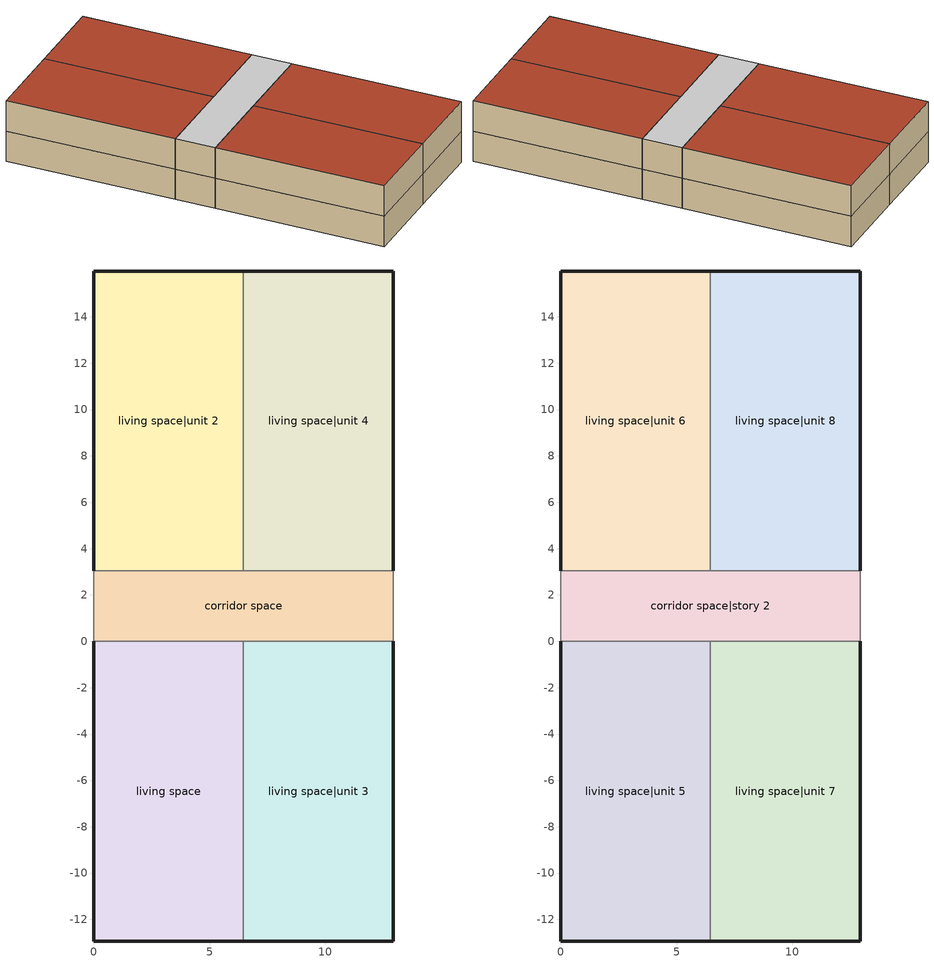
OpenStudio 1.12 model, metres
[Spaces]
living space
 floor ground: 0,-12.93 0,0 6.47,0 6.47,-12.93 z0
 wall outside: 0,0 0,-12.93 6.47,-12.93 z0:2.44
 wall adiabatic: 6.47,0 0,0 z0:2.44
 wall to living space|unit 3: 6.47,-12.93 6.47,0 z0:2.44
living space|unit 2
 floor ground: 0,3.05 0,15.98 6.47,15.98 6.47,3.05 z0
 wall outside: 6.47,15.98 0,15.98 0,3.05 z0:2.44
 wall to living space|unit 4: 6.47,3.05 6.47,15.98 z0:2.44
 wall adiabatic: 0,3.05 6.47,3.05 z0:2.44
living space|unit 3
 floor ground: 6.47,-12.93 6.47,0 12.93,0 12.93,-12.93 z0
 wall outside: 6.47,-12.93 12.93,-12.93 12.93,0 z0:2.44
 wall adiabatic: 12.93,0 6.47,0 z0:2.44
living space|unit 4
 floor ground: 6.47,3.05 6.47,15.98 12.93,15.98 12.93,3.05 z0
 wall outside: 12.93,3.05 12.93,15.98 6.47,15.98 z0:2.44
 wall adiabatic: 6.47,3.05 12.93,3.05 z0:2.44
corridor space
 floor adiabatic: 0,0 0,3.05 12.93,3.05 12.93,0 z0
 wall adiabatic: 0,3.05 0,0 6.47,0 12.93,0 12.93,3.05 6.47,3.05 0,3.05 z0:2.44
 ceiling adiabatic: 12.93,0 12.93,3.05 0,3.05 0,0 z2.44
living space|unit 5
 floor to living space: 0,-12.93 0,0 6.47,0 6.47,-12.93 z2.44
 wall outside: 0,0 0,-12.93 6.47,-12.93 z2.44:4.88
 wall adiabatic: 6.47,0 0,0 z2.44:4.88
 wall to living space|unit 7: 6.47,-12.93 6.47,0 z2.44:4.88
 roof outside: 6.47,-12.93 6.47,0 0,0 0,-12.93 z4.88
living space|unit 6
 floor to living space|unit 2: 0,3.05 0,15.98 6.47,15.98 6.47,3.05 z2.44
 wall outside: 6.47,15.98 0,15.98 0,3.05 z2.44:4.88
 wall to living space|unit 8: 6.47,3.05 6.47,15.98 z2.44:4.88
 wall adiabatic: 0,3.05 6.47,3.05 z2.44:4.88
 roof outside: 6.47,3.05 6.47,15.98 0,15.98 0,3.05 z4.88
living space|unit 7
 floor to living space|unit 3: 6.47,-12.93 6.47,0 12.93,0 12.93,-12.93 z2.44
 wall outside: 6.47,-12.93 12.93,-12.93 12.93,0 z2.44:4.88
 wall adiabatic: 12.93,0 6.47,0 z2.44:4.88
 roof outside: 12.93,-12.93 12.93,0 6.47,0 6.47,-12.93 z4.88
living space|unit 8
 floor to living space|unit 4: 6.47,3.05 6.47,15.98 12.93,15.98 12.93,3.05 z2.44
 wall outside: 12.93,3.05 12.93,15.98 6.47,15.98 z2.44:4.88
 wall adiabatic: 6.47,3.05 12.93,3.05 z2.44:4.88
 roof outside: 12.93,3.05 12.93,15.98 6.47,15.98 6.47,3.05 z4.88
corridor space|story 2
 floor adiabatic: 0,0 0,3.05 12.93,3.05 12.93,0 z2.44
 wall adiabatic: 0,3.05 0,0 6.47,0 12.93,0 12.93,3.05 6.47,3.05 0,3.05 z2.44:4.88
 ceiling adiabatic: 12.93,0 12.93,3.05 0,3.05 0,0 z4.88
[Building]
Building: Standards Number of Living Units=6
[ThermalZone] Use Ideal Air Loads=No
living zone; living zone|unit 2; living zone|unit 3; living zone|unit 4; living zone|unit 5; living zone|unit 6; living zone|unit 7; living zone|unit 8; corridor zone
[Sizing:Zone] Zone Cooling Design Supply Air Temperature Input Method=SupplyAirTemperature; Zone Cooling Design Supply Air Temperature {C}=14; Zone Cooling Design Supply Air Temperature Difference {deltaC}=11.11; Zone Heating Design Supply Air Temperature Input Method=SupplyAirTemperature; Zone Heating Design Supply Air Temperature {C}=40; Zone Heating Design Supply Air Temperature Difference {deltaC}=11.11; Zone Cooling Design Supply Air Humidity Ratio {kg-H2O/kg-air}=0.0085; Zone Heating Design Supply Air Humidity Ratio {kg-H2O/kg-air}=0.008; Cooling Design Air Flow Method=DesignDay; Heating Design Air Flow Method=DesignDay; Account for Dedicated Outdoor Air System=No; Dedicated Outdoor Air System Control Strategy=NeutralSupplyAir; Dedicated Outdoor Air Low Setpoint Temperature for Design {C}=autosize; Dedicated Outdoor Air High Setpoint Temperature for Design {C}=autosize
living zone; living zone|unit 2; living zone|unit 3; living zone|unit 4; living zone|unit 5; living zone|unit 6; living zone|unit 7; living zone|unit 8; corridor zone
[Space]
Name | Thermal Zone
living space | living zone
living space|unit 2 | living zone|unit 2
living space|unit 3 | living zone|unit 3
living space|unit 4 | living zone|unit 4
living space|unit 5 | living zone|unit 5
living space|unit 6 | living zone|unit 6
living space|unit 7 | living zone|unit 7
living space|unit 8 | living zone|unit 8
corridor space; corridor space|story 2 | corridor zone
[ElectricEquipment]
Name | Electric Equipment Definition | Schedule
unit=1|bed=nil|bath=nil|space=living space | unit=1|bed=nil|bath=nil|space={381d5b54-fa3f-4245-9812-ebdc33acae12} | empty_schedule
unit=2|bed=nil|bath=nil|space=living space|unit 2 | unit=2|bed=nil|bath=nil|space={5496e3a5-1464-4540-b809-6e8537cd54d5} | empty_schedule 1
unit=3|bed=nil|bath=nil|space=living space|unit 3 | unit=3|bed=nil|bath=nil|space={e66ee310-a1cc-4843-862d-3f0254fe66b1} | empty_schedule 2
unit=4|bed=nil|bath=nil|space=living space|unit 4 | unit=4|bed=nil|bath=nil|space={80b6ccb3-f04a-4a2b-8f1f-57d61001bb98} | empty_schedule 3
unit=5|bed=nil|bath=nil|space=living space|unit 5 | unit=5|bed=nil|bath=nil|space={93c75ef0-1e1d-42cf-b192-bf4c793d9b6d} | empty_schedule 4
unit=6|bed=nil|bath=nil|space=living space|unit 6 | unit=6|bed=nil|bath=nil|space={6c0e8862-253d-419b-8eb8-9419d6ff3a89} | empty_schedule 5
unit=7|bed=nil|bath=nil|space=living space|unit 7 | unit=7|bed=nil|bath=nil|space={77b3824b-0f2e-41d6-b789-51dc6ed5f6d7} | empty_schedule 6
unit=8|bed=nil|bath=nil|space=living space|unit 8 | unit=8|bed=nil|bath=nil|space={ce1bc9c6-f42a-4f46-8151-a39c62ca78b1} | empty_schedule 7
[Schedule:Ruleset]
Name | Default Day Schedule
empty_schedule | Schedule Day 1
empty_schedule 1 | Schedule Day 2
empty_schedule 2 | Schedule Day 3
empty_schedule 3 | Schedule Day 4
empty_schedule 4 | Schedule Day 5
empty_schedule 5 | Schedule Day 6
empty_schedule 6 | Schedule Day 7
empty_schedule 7 | Schedule Day 8
[Schedule:Day]
Schedule Day 1; Schedule Day 2; Schedule Day 3; Schedule Day 4; Schedule Day 5; Schedule Day 6; Schedule Day 7; Schedule Day 8: 24, 0, 0
